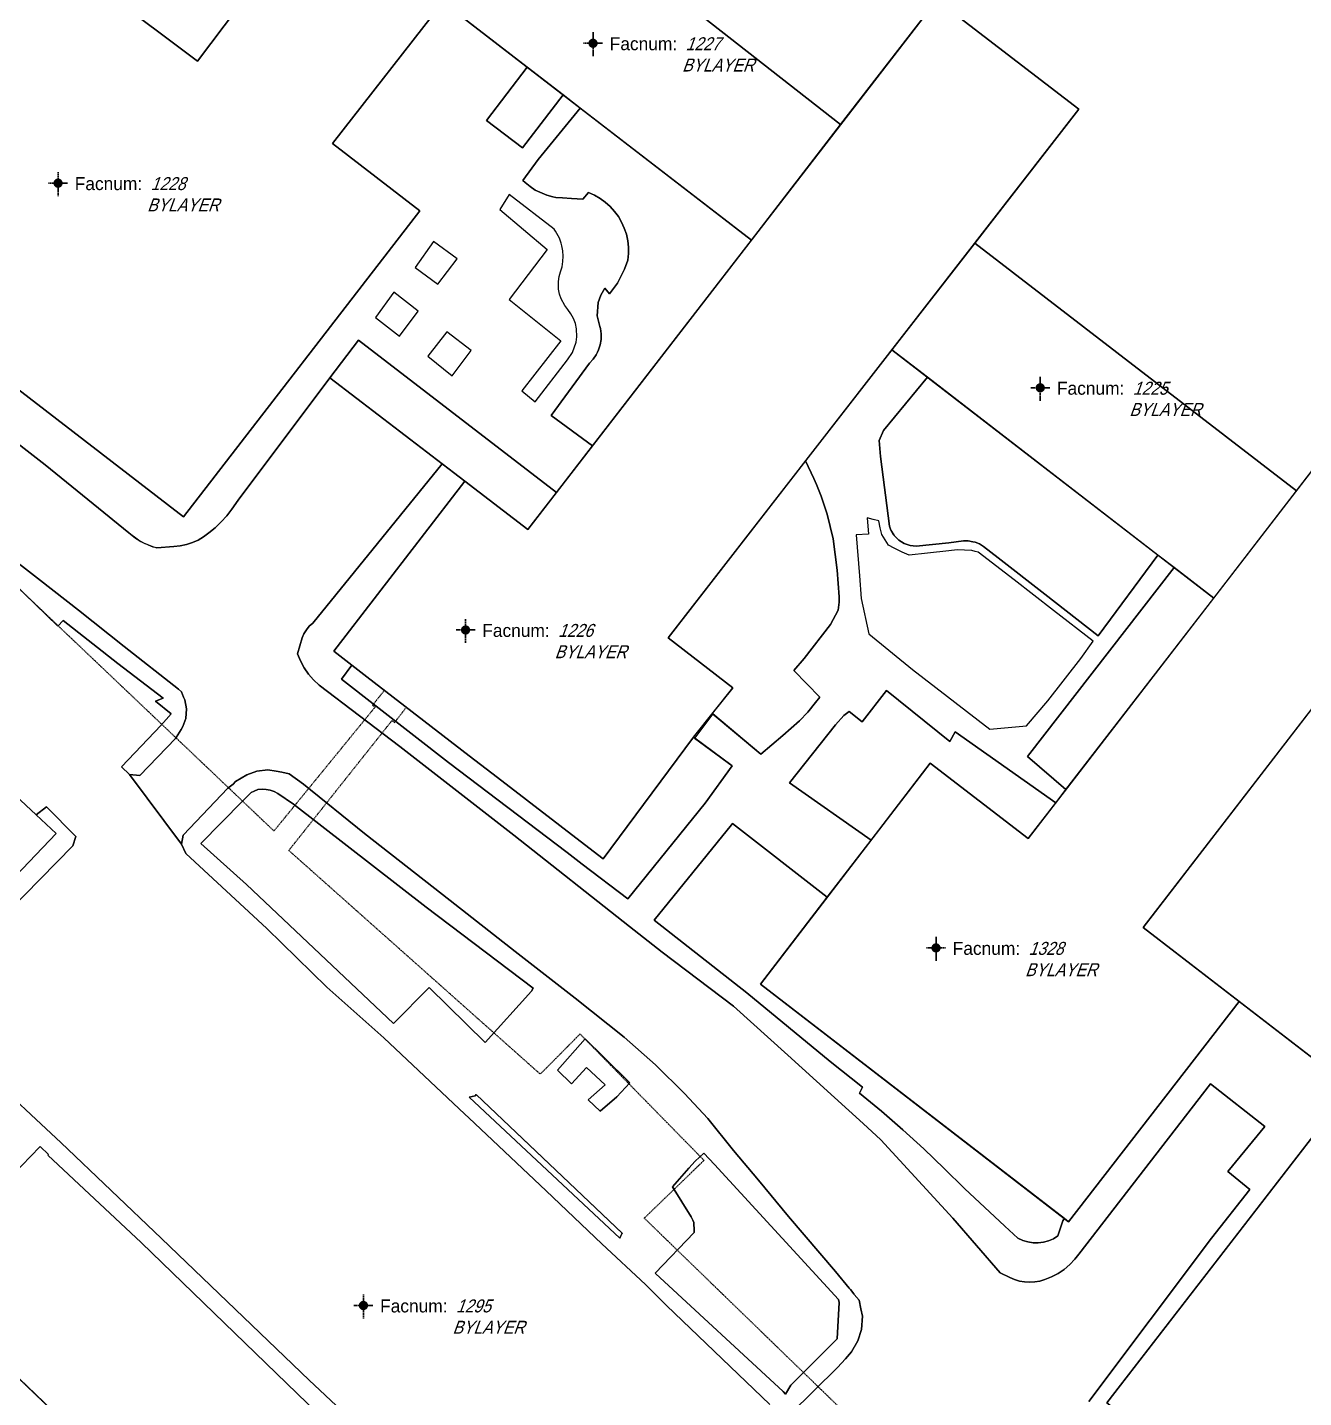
# Model space of a CAD drawing. Header units: inches. Extents: x 1273557 to 1282364, y 239587 to 246310.
# Drawn here: x 1276296.9 to 1276710.4, y 240453.4 to 240897.6 of the extents above; entities that cross this region are included whole.
import ezdxf
from ezdxf.enums import TextEntityAlignment as Align

# ---------------------------------------------------------------- set-up
doc = ezdxf.new("R2010")
doc.units = ezdxf.units.IN
doc.header["$MEASUREMENT"] = 0
doc.linetypes.add('DASHED2', pattern=[0.375, 0.25, -0.125])
doc.linetypes.add('HIDDEN', pattern=[0.375, 0.25, -0.125])
doc.layers.add('BLDG-DATA', color=159, linetype='DASHED2', lineweight=30)
for name, color, linetype in [('BLDG-UW', 231, 'Continuous'), ('BLDG-UW-UG', 159, 'HIDDEN'), ('GRASS', 3, 'Continuous'), ('PATH', 253, 'Continuous'), ('PATH-ISLAND', 252, 'Continuous'), ('PRKG-UW', 6, 'Continuous'), ('STREET-UW', 50, 'Continuous')]:
    doc.layers.add(name, color=color, linetype=linetype)
doc.styles.add('SS_LITE', font='FRABK.TTF', dxfattribs={"height": 16})

# ---------------------------------------------------------------- blocks, each defined once
blk = doc.blocks.new('*U1')
for p, q in [((-3.08, 0), (3.08, 0)), ((0, 3.55), (0, -4.2))]:
    blk.add_line(p, q)
at = {"const_width": 1.5}
blk.add_lwpolyline([(-0.75, 0, 1), (0.75, 0, 1)], format="xyb", close=True, dxfattribs=at)
at = {"layer": 'BLDG-DATA', "color": 1, "style": 'SS_LITE'}
blk.add_text('Facnum:', height=4.2, dxfattribs=at).set_placement((27.26, -2.25), align=Align.RIGHT)
at = {"layer": 'BLDG-DATA', "color": 7, "style": 'SS_LITE', "oblique": 20, "width": 0.9, "flags": 8}
for tag, p in [('FACNUM', (29.98, -2.25)), ('OBJECT', (28.84, -9.16))]:
    blk.add_attdef(tag, p, '', height=4.2, dxfattribs=at)

msp = doc.modelspace()

# ---------------------------------------------------------------- linework, layer by layer
at = {"layer": 'BLDG-UW'}
for points in [[(1276408.49, 241002.32), (1276398, 241010.41), (1276385.4, 241020.13), (1276361.29, 241038.73), (1276329.21, 241063.48), (1276310.96, 241077.56), (1276306.9, 241080.69), (1276280.1, 241101.37), (1276278.02, 241102.97), (1276263.35, 241083.94), (1276260.14, 241079.78), (1276240.93, 241094.61), (1276172.49, 241006.79), (1276228.31, 240963.29), (1276284.29, 240919.66), (1276293.02, 240930.99), (1276352.02, 240886.62), (1276391.24, 240938.77), (1276410.22, 240964.01), (1276394.49, 240976.15), (1276412.37, 240999.32)], [(1276220.43, 240836.86), (1276347.42, 240738.91), (1276423.99, 240838.19), (1276395.68, 240860.03), (1276431.5, 240905.82), (1276461.23, 240943.81), (1276494.77, 240986.53), (1276464.27, 241010.06), (1276421.84, 240955.05), (1276410.22, 240964.01), (1276391.24, 240938.77), (1276352.02, 240886.62), (1276293.02, 240930.99)], [(1276461.23, 240943.81), (1276431.5, 240905.82), (1276531.47, 240828.68), (1276560.32, 240866.09)], [(1276504.51, 240699.7), (1276637.59, 240871.1), (1276591.57, 240906.6), (1276459.04, 240734.8), (1276438.64, 240750.51), (1276396.11, 240695.39), (1276406.85, 240687.08), (1276440.05, 240661.47), (1276449.22, 240654.4), (1276478.75, 240631.62), (1276483.39, 240628.06), (1276485.96, 240631.49), (1276512.69, 240667.5), (1276525.44, 240683.55), (1276504.51, 240699.7)], [(1276603.88, 240827.68), (1276577.02, 240793.09), (1276681.3, 240712.64), (1276681.3, 240712.64), (1276708.09, 240747.36)], [(1276621.12, 240634.63), (1276589.4, 240659.1), (1276534.41, 240587.45), (1276634.27, 240510.42), (1276689.58, 240581.82), (1276658.42, 240605.86), (1276744.92, 240717.99), (1276753.52, 240711.27), (1276804.77, 240777.7), (1276758.83, 240813.14)], [(1276783.61, 240518.74), (1276833.65, 240587.09), (1276812.18, 240603.65), (1276758.66, 240538.03), (1276730.72, 240560.46), (1276646.68, 240451.75), (1276727.71, 240387.87), (1276812.76, 240497.05)], [(1276086.79, 240413.65), (1276209.09, 240541.18), (1276259.97, 240492.38), (1276391.6, 240366.16), (1276401.2, 240356.95), (1276456.34, 240304.08), (1276429.32, 240275.69), (1276424.46, 240280.35), (1276311.22, 240388.94), (1276291.25, 240368.1), (1276286.04, 240362.67), (1276249.1, 240324.15), (1276248.1, 240325.11), (1276234.26, 240338.37), (1276145.9, 240423.11), (1276112.74, 240388.53), (1276086.79, 240413.65)]]:
    msp.add_lwpolyline(points, close=True, dxfattribs=at)
msp.add_lwpolyline([(1276461.23, 240943.81), (1276560.32, 240866.09), (1276591.57, 240906.6), (1276637.59, 240871.1), (1276603.88, 240827.68), (1276708.09, 240747.36), (1276758.83, 240813.14), (1276758.83, 240813.14), (1276758.83, 240813.14), (1276890.41, 240711.65), (1276926.31, 240758.2), (1276946.55, 240784.43), (1276936.96, 240791.83), (1276922.96, 240802.62), (1276930.89, 240812.9), (1276913.42, 240826.37), (1276906.66, 240817.61), (1276853.41, 240858.68), (1276857.68, 240864.2), (1276860.91, 240868.39), (1276844.12, 240881.35), (1276843.05, 240882.17), (1276835.88, 240872.88), (1276780.49, 240915.59)], dxfattribs=at)
at = {"layer": 'BLDG-UW-UG'}
msp.add_lwpolyline([(1276754.28, 240261.87), (1276496.76, 240511.6), (1276516.12, 240530.34), (1276475.96, 240571.31), (1276463.06, 240558.29), (1276381.57, 240630.8), (1276415.01, 240672.93), (1276415.81, 240672.24), (1276419.64, 240677.19), (1276412.51, 240682.69), (1276408.73, 240677.89), (1276409.5, 240677.25), (1276376.75, 240637.12), (1276271.21, 240737.48), (1276257.86, 240723.56), (1276261.95, 240719.38), (1276226.97, 240685.6), (1276288.51, 240626.93), (1276258.67, 240593.81), (1276255.01, 240597.36), (1276225.66, 240567.11), (1276228.72, 240564.14), (1276207.67, 240542.43), (1276456.34, 240304.08)], dxfattribs=at)
at = {"layer": 'GRASS'}
for points in [[(1276470.51, 240875.71), (1276458.83, 240884.71), (1276445.65, 240867.42), (1276457.25, 240858.61)], [(1276476, 240871.47), (1276462.35, 240854.74), (1276457.41, 240848.01), (1276458.16, 240847.31), (1276459.73, 240846.02), (1276461.44, 240844.89), (1276465.15, 240843.21), (1276467.12, 240842.68), (1276468.12, 240842.47), (1276470.27, 240842.33), (1276473.21, 240842.15), (1276476.8, 240841.92), (1276478.67, 240844.08), (1276480.6, 240843.23), (1276482.42, 240842.18), (1276484.13, 240840.94), (1276485.7, 240839.54), (1276487.12, 240837.98), (1276488.36, 240836.28), (1276489.42, 240834.46), (1276490.29, 240832.54), (1276490.95, 240830.54), (1276491.4, 240828.48), (1276491.63, 240826.38), (1276491.65, 240824.28), (1276491.44, 240822.18), (1276490.34, 240819.25), (1276488.97, 240816.43), (1276488.71, 240816), (1276488.06, 240814.72), (1276485.45, 240811.26), (1276483.96, 240813.1), (1276482.66, 240810.86), (1276481.78, 240808.44), (1276481.49, 240804.15), (1276482.31, 240800.66), (1276482.56, 240799.99), (1276482.79, 240798.25), (1276482.77, 240796.49), (1276482.49, 240794.75), (1276481.96, 240793.08), (1276481.57, 240792.29), (1276481.19, 240791.5), (1276480.2, 240790.04), (1276479.01, 240788.75), (1276466.55, 240771.83), (1276480.01, 240761.98), (1276531.47, 240828.68)], [(1276461.36, 240776.26), (1276471.86, 240789.8), (1276473.54, 240792.27), (1276474.72, 240795.55), (1276474.95, 240797.28), (1276474.81, 240799.89), (1276474.43, 240801.6), (1276473.82, 240803.23), (1276472.98, 240804.77), (1276471.97, 240806.12), (1276470.99, 240807.43), (1276469.82, 240809.6), (1276469.31, 240811.16), (1276469, 240812.77), (1276468.96, 240813.59), (1276468.97, 240815.23), (1276469.2, 240816.85), (1276469.64, 240818.43), (1276470.11, 240820.04), (1276470.41, 240821.73), (1276470.5, 240823.45), (1276470.39, 240825.16), (1276470.07, 240826.84), (1276469.87, 240827.68), (1276469.27, 240829.29), (1276468.88, 240830.05), (1276467.99, 240831.53), (1276467.51, 240832.24), (1276452.98, 240843.44), (1276449.91, 240838.63), (1276465.25, 240825.63), (1276452.97, 240809.37), (1276469.7, 240796.02), (1276457.03, 240779.77)], [(1276429.85, 240814.33), (1276436.12, 240822.61), (1276428.5, 240828.21), (1276422.53, 240819.78)], [(1276417.39, 240797.55), (1276423.51, 240805.68), (1276415.6, 240811.8), (1276409.7, 240803.52)], [(1276468.36, 240746.88), (1276404.18, 240796.2), (1276394.9, 240784.05), (1276438.64, 240750.51), (1276459.04, 240734.8)], [(1276434.53, 240784.71), (1276440.65, 240792.84), (1276432.74, 240798.96), (1276426.6, 240790.99)], [(1276588.52, 240784.21), (1276574.29, 240766.9), (1276572.87, 240763.65), (1276573.29, 240758.56), (1276576.19, 240735.9), (1276576.68, 240734.61), (1276577.37, 240733.42), (1276577.79, 240732.88), (1276579.23, 240731.4), (1276580.99, 240730.33), (1276581.91, 240729.94), (1276582.93, 240729.64), (1276584.91, 240729.47), (1276595.51, 240730.52), (1276600.21, 240731.15), (1276601.72, 240731.14), (1276603.22, 240730.9), (1276603.97, 240730.73), (1276605.38, 240730.16), (1276606.69, 240729.38), (1276611.47, 240725.63), (1276626.59, 240713.84), (1276643.9, 240700.37), (1276663.23, 240726.58)], [(1276559.92, 240712.99), (1276559.23, 240721.68), (1276557.96, 240731.85), (1276556.04, 240739.83), (1276554.07, 240745.66), (1276552.54, 240749.46), (1276551.73, 240751.33), (1276549.05, 240757.07), (1276504.51, 240699.7), (1276525.44, 240683.55), (1276518.81, 240675.2), (1276534.54, 240661.97), (1276541.63, 240668.12), (1276547.03, 240672.81), (1276549.75, 240675.64), (1276552.29, 240678.8), (1276553.7, 240680.54), (1276545.27, 240689.11), (1276548.57, 240693.07), (1276557.07, 240704.07), (1276559.55, 240708.66), (1276559.96, 240711.24)], [(1276616.6, 240718.49), (1276605.02, 240727.48), (1276603.98, 240727.77), (1276602.93, 240728.07), (1276600.57, 240728.16), (1276598.21, 240728.25), (1276595.41, 240727.94), (1276588.51, 240727.18), (1276582.56, 240726.53), (1276580.32, 240727.45), (1276577.77, 240728.77), (1276575.95, 240729.8), (1276574.85, 240731.5), (1276573.76, 240733.2), (1276573.25, 240735.43), (1276572.73, 240737.66), (1276570.89, 240738.14), (1276569.04, 240738.61), (1276569.45, 240733.36), (1276565.41, 240733.12), (1276566.47, 240719.86), (1276567.05, 240712.47), (1276569.52, 240701.08), (1276583.66, 240689.48), (1276608.76, 240670.13), (1276620.67, 240671.18), (1276627.51, 240679.31), (1276638.29, 240693.03), (1276642.23, 240698.61), (1276629.33, 240708.62)], [(1276681.3, 240712.64), (1276668.5, 240722.51), (1276620.92, 240661.3), (1276633.38, 240650.52)], [(1276516.46, 240646.09), (1276525.28, 240658.25), (1276512.68, 240667.49), (1276485.96, 240631.49), (1276483.39, 240628.06), (1276478.75, 240631.62), (1276449.22, 240654.4), (1276440.05, 240661.47), (1276406.85, 240687.08), (1276402.01, 240690.83), (1276398.65, 240686.32), (1276433.31, 240659.29), (1276471.73, 240630.11), (1276476.62, 240626.4), (1276491.4, 240615.17)], [(1276575.29, 240682.69), (1276567.34, 240672.45), (1276563.11, 240675.82), (1276561.45, 240674.51), (1276558.76, 240671.53), (1276543.88, 240652.7), (1276570.27, 240634.18), (1276589.4, 240659.1), (1276621.12, 240634.63), (1276630.11, 240646.29), (1276597.48, 240669.23), (1276595.76, 240666.09)], [(1276812.18, 240603.65), (1276714.72, 240678.84), (1276658.42, 240605.86), (1276725.7, 240553.96), (1276730.72, 240560.46), (1276758.66, 240538.03)], [(1276460.26, 240585.24), (1276460.8, 240586.12), (1276426.12, 240612.37), (1276383.07, 240645.77), (1276377.98, 240649.28), (1276376.79, 240649.91), (1276375.53, 240650.36), (1276374.21, 240650.61), (1276372.88, 240650.66), (1276371.55, 240650.51), (1276370.31, 240650.05), (1276369.4, 240649.57), (1276368.89, 240649.16), (1276366.54, 240646.77), (1276353.04, 240633.04), (1276367.81, 240619.72), (1276415.54, 240574.68), (1276427.04, 240586.4), (1276445.15, 240568.52)], [(1276556.04, 240615.64), (1276525.3, 240639.51), (1276525.01, 240639.16), (1276499.94, 240608.25), (1276530.05, 240584.67), (1276557.05, 240562.41), (1276567.45, 240554.12), (1276566.55, 240552.14), (1276573.61, 240546.26), (1276580.54, 240540.22), (1276587.34, 240534.03), (1276594, 240527.69), (1276600.52, 240521.21), (1276613.64, 240509.05), (1276617.87, 240505.12), (1276619.42, 240504.39), (1276621.05, 240503.88), (1276622.74, 240503.61), (1276624.45, 240503.58), (1276626.14, 240503.79), (1276627.78, 240504.25), (1276629.35, 240504.93), (1276630.79, 240505.82), (1276632.39, 240510.74), (1276632.93, 240511.45), (1276534.41, 240587.45)], [(1276483.71, 240563.81), (1276477.62, 240569.75), (1276468.64, 240559.54), (1276473.22, 240555.14), (1276473.22, 240555.14), (1276478.02, 240560.45), (1276484.07, 240554.84), (1276478.58, 240550), (1276482.47, 240546.27), (1276487.87, 240550.93), (1276492.08, 240555.47)], [(1276442.32, 240551.71), (1276441.97, 240551.28), (1276440.06, 240550.78), (1276488.8, 240505.09), (1276489.56, 240506.74)], [(1276394.36, 240445.04), (1276333.71, 240503.7), (1276303.49, 240531.99), (1276303.73, 240532.29), (1276300.98, 240534.88), (1276300.83, 240534.72), (1276259.97, 240492.38), (1276391.6, 240366.16), (1276430.82, 240410.31), (1276431.3, 240410.85), (1276428.33, 240413.42), (1276427.96, 240413.03)], [(1276519.47, 240529.02), (1276516.11, 240532.65), (1276513.3, 240530.05), (1276511.21, 240527.82), (1276505.96, 240521.71), (1276512.01, 240512.05), (1276512.5, 240510.97), (1276512.84, 240510.22), (1276512.91, 240507.45), (1276512.92, 240506.91), (1276500.29, 240493.75), (1276500.43, 240493.62), (1276541.73, 240455.38), (1276542.5, 240454.55), (1276544.31, 240457.49), (1276553.98, 240467.18), (1276554.5, 240467.71), (1276557.04, 240470.26), (1276559.29, 240472.53), (1276559.95, 240484.24), (1276559.75, 240485.18)]]:
    msp.add_lwpolyline(points, close=True, dxfattribs=at)
at = {"layer": 'PATH'}
for points in [[(1276285.38, 240769.09), (1276302.61, 240755.76), (1276318.15, 240743.15), (1276329.73, 240733.8), (1276330.25, 240733.34), (1276330.79, 240732.91), (1276331.34, 240732.48), (1276331.9, 240732.08), (1276332.47, 240731.69), (1276333.06, 240731.33), (1276333.66, 240730.98), (1276334.27, 240730.64), (1276334.88, 240730.33), (1276335.51, 240730.04), (1276336.15, 240729.77), (1276336.79, 240729.51), (1276337.45, 240729.28), (1276338.1, 240729.07), (1276338.77, 240728.88), (1276344.34, 240729.32), (1276346.38, 240729.52), (1276348.39, 240729.95), (1276350.34, 240730.59), (1276352.21, 240731.44), (1276353.97, 240732.5), (1276355.6, 240733.74), (1276357.69, 240735.44), (1276359.64, 240737.3), (1276361.45, 240739.29), (1276363.11, 240741.42), (1276365.11, 240744.32), (1276394.9, 240784.05), (1276404.18, 240796.2), (1276468.36, 240746.88), (1276480.01, 240761.98), (1276466.55, 240771.83), (1276479.01, 240788.75), (1276480.2, 240790.04), (1276481.19, 240791.5), (1276481.57, 240792.29), (1276481.96, 240793.08), (1276482.49, 240794.75), (1276482.77, 240796.49), (1276482.79, 240798.25), (1276482.56, 240799.99), (1276482.31, 240800.66), (1276481.49, 240804.15), (1276481.78, 240808.44), (1276482.66, 240810.86), (1276483.96, 240813.1), (1276485.45, 240811.26), (1276488.06, 240814.72), (1276488.71, 240816), (1276488.97, 240816.43), (1276490.34, 240819.25), (1276491.44, 240822.18), (1276491.65, 240824.28), (1276491.63, 240826.38), (1276491.4, 240828.48), (1276490.95, 240830.54), (1276490.29, 240832.54), (1276489.42, 240834.46), (1276488.36, 240836.28), (1276487.12, 240837.98), (1276485.7, 240839.54), (1276484.13, 240840.94), (1276482.42, 240842.18), (1276480.6, 240843.23), (1276478.67, 240844.08), (1276476.8, 240841.92), (1276473.21, 240842.15), (1276470.27, 240842.33), (1276468.12, 240842.47), (1276467.12, 240842.68), (1276465.15, 240843.21), (1276461.44, 240844.89), (1276459.73, 240846.02), (1276458.16, 240847.31), (1276457.41, 240848.01), (1276462.35, 240854.74), (1276476, 240871.47), (1276470.51, 240875.71), (1276457.25, 240858.61), (1276445.65, 240867.42), (1276458.83, 240884.71), (1276431.49, 240905.8), (1276395.68, 240860.03), (1276423.99, 240838.19), (1276347.42, 240738.91), (1276220.43, 240836.86)], [(1276725.7, 240553.96), (1276689.58, 240581.82), (1276634.27, 240510.42), (1276632.93, 240511.45), (1276632.39, 240510.74), (1276630.79, 240505.82), (1276629.35, 240504.93), (1276627.78, 240504.25), (1276626.14, 240503.79), (1276624.45, 240503.58), (1276622.74, 240503.61), (1276621.05, 240503.88), (1276619.42, 240504.39), (1276617.87, 240505.12), (1276613.64, 240509.05), (1276600.52, 240521.21), (1276594, 240527.69), (1276587.34, 240534.03), (1276580.54, 240540.22), (1276573.61, 240546.26), (1276566.55, 240552.14), (1276567.45, 240554.12), (1276557.05, 240562.41), (1276530.05, 240584.67), (1276499.94, 240608.25), (1276525.01, 240639.16), (1276525.3, 240639.51), (1276556.04, 240615.64), (1276570.27, 240634.18), (1276543.88, 240652.7), (1276558.76, 240671.53), (1276561.45, 240674.51), (1276563.11, 240675.82), (1276567.34, 240672.45), (1276575.29, 240682.69), (1276595.76, 240666.09), (1276597.48, 240669.23), (1276630.11, 240646.29), (1276633.38, 240650.52), (1276620.92, 240661.3), (1276668.5, 240722.51), (1276663.23, 240726.58), (1276643.9, 240700.37), (1276626.59, 240713.84), (1276611.47, 240725.63), (1276606.69, 240729.38), (1276605.38, 240730.16), (1276603.97, 240730.73), (1276603.22, 240730.9), (1276601.72, 240731.14), (1276600.21, 240731.15), (1276595.51, 240730.52), (1276584.91, 240729.47), (1276582.93, 240729.64), (1276581.91, 240729.94), (1276580.99, 240730.33), (1276579.23, 240731.4), (1276577.52, 240733.17), (1276576.68, 240734.61), (1276576.19, 240735.9), (1276573.29, 240758.56), (1276572.87, 240763.65), (1276574.29, 240766.9), (1276588.52, 240784.21), (1276577.02, 240793.09), (1276549.05, 240757.07), (1276551.73, 240751.33), (1276552.54, 240749.46), (1276554.07, 240745.66), (1276556.04, 240739.83), (1276557.96, 240731.85), (1276559.23, 240721.68), (1276559.92, 240712.99), (1276559.96, 240711.24), (1276559.55, 240708.66), (1276557.07, 240704.07), (1276548.57, 240693.07), (1276545.27, 240689.11), (1276553.7, 240680.54), (1276552.29, 240678.8), (1276549.75, 240675.64), (1276547.03, 240672.81), (1276541.63, 240668.12), (1276534.54, 240661.97), (1276518.99, 240675.04), (1276513.06, 240667.21), (1276525.28, 240658.25), (1276516.46, 240646.09), (1276491.4, 240615.17), (1276476.62, 240626.4), (1276471.73, 240630.11), (1276433.31, 240659.29), (1276398.65, 240686.32), (1276402.01, 240690.83), (1276396.11, 240695.39), (1276438.64, 240750.51), (1276431.27, 240756.16), (1276389.32, 240704.48), (1276388.2, 240703.5), (1276387.25, 240702.36), (1276386.48, 240701.08), (1276385.92, 240699.7), (1276384.42, 240694.52), (1276385.37, 240692.22), (1276386.56, 240690.03), (1276387.98, 240687.98), (1276389.6, 240686.09), (1276391.42, 240684.38), (1276417.54, 240664.53), (1276454.49, 240635.73), (1276491.97, 240606.1), (1276502.52, 240597.83), (1276525.67, 240580.32), (1276543.25, 240564.49), (1276567.71, 240542.34), (1276573.39, 240536.97), (1276596.74, 240511.56), (1276612.07, 240493.87), (1276615.25, 240492.39), (1276616.77, 240491.71), (1276618.36, 240491.21), (1276619.99, 240490.91), (1276621.65, 240490.81), (1276623.31, 240490.91), (1276624.94, 240491.21), (1276626.53, 240491.7), (1276628.75, 240492.57), (1276630.87, 240493.68), (1276632.85, 240495.01), (1276634.68, 240496.55), (1276636.33, 240498.29), (1276637.57, 240499.91), (1276680.29, 240555.11), (1276697.87, 240541.34), (1276685.89, 240526.7), (1276693.03, 240520.84), (1276680.6, 240505.14), (1276640.85, 240452.14)], [(1276288.31, 240721.37), (1276306.74, 240703.51), (1276308.43, 240705.33), (1276326.19, 240691.38), (1276340.8, 240680.15), (1276338.35, 240679.24), (1276343.42, 240675.13), (1276340.25, 240671.45), (1276327.37, 240657.94), (1276327.35, 240657.91), (1276329.95, 240655.43), (1276333.27, 240655.1), (1276344.8, 240667.14), (1276345.08, 240667.43), (1276346.66, 240670.06), (1276347.19, 240670.95), (1276348.15, 240673.55), (1276348.41, 240676.76), (1276347.92, 240679.61), (1276347.41, 240680.54), (1276346.75, 240682.19), (1276345.85, 240683.06), (1276328.23, 240696.97), (1276313.4, 240708.65), (1276301.09, 240718.28), (1276288.95, 240727.73)], [(1276544.15, 240448.14), (1276559.39, 240463.23), (1276561.97, 240466.05), (1276563.97, 240468.28), (1276565.96, 240471.79), (1276567.12, 240475.54), (1276567.49, 240479.8), (1276566.97, 240482.26), (1276566.39, 240485), (1276564.83, 240486.89), (1276564.7, 240487.1), (1276563.58, 240488.5), (1276563.15, 240488.93), (1276558.75, 240494.26), (1276543.49, 240512.16), (1276533.83, 240523.93), (1276525.72, 240533.52), (1276517.32, 240543.95), (1276509.83, 240552.05), (1276500.44, 240561.29), (1276490.21, 240570.32), (1276474.38, 240582.89), (1276464.64, 240590.5), (1276454.96, 240598.06), (1276433.87, 240614.58), (1276406.11, 240636.32), (1276386.28, 240652.34), (1276381.68, 240655.63), (1276379.27, 240656.13), (1276377.52, 240656.56), (1276374.81, 240656.91), (1276371.21, 240656.51), (1276367.92, 240655.35), (1276364.28, 240653.12), (1276363.48, 240652.3), (1276361.85, 240650.97), (1276347.29, 240635.75), (1276346.83, 240632.87), (1276348.22, 240629.78), (1276374.4, 240605.54), (1276393.88, 240586.51), (1276412.41, 240570.06), (1276438.61, 240545.3), (1276439.91, 240544.08), (1276464.94, 240520.47), (1276483.02, 240503.28), (1276497.16, 240490.14), (1276503.98, 240483.31), (1276537.49, 240451.18)], [(1276290.65, 240610.88), (1276311.55, 240632.33), (1276312.58, 240635.3), (1276303.02, 240644.97), (1276299.71, 240642.3), (1276306.19, 240636.25), (1276271.02, 240599.53)], [(1276407.36, 240441.07), (1276388.13, 240459.11), (1276340.35, 240505.03), (1276307.63, 240536.09), (1276301.3, 240542.09), (1276289.49, 240553.14)], [(1276727.71, 240387.87), (1276708.63, 240402.91), (1276702.31, 240395.92), (1276685.32, 240412.41), (1276685.33, 240413.47), (1276689.36, 240418.1), (1276684.66, 240421.81), (1276680.09, 240417.11), (1276678.6, 240417.13), (1276656.21, 240438.59), (1276659.07, 240441.98), (1276646.68, 240451.75), (1276685.4, 240501.83), (1276720.05, 240546.66)], [(1276259.97, 240492.38), (1276300.83, 240534.72), (1276300.98, 240534.88), (1276303.73, 240532.29), (1276303.49, 240531.99), (1276333.71, 240503.7), (1276394.36, 240445.04)]]:
    msp.add_lwpolyline(points, dxfattribs=at)
at = {"layer": 'PATH-ISLAND'}
for points in [[(1276469.82, 240809.6), (1276469.31, 240811.16), (1276469, 240812.77), (1276468.96, 240813.59), (1276468.97, 240815.23), (1276469.2, 240816.85), (1276469.64, 240818.43), (1276470.11, 240820.04), (1276470.41, 240821.73), (1276470.5, 240823.45), (1276470.39, 240825.16), (1276470.07, 240826.84), (1276469.87, 240827.68), (1276469.27, 240829.29), (1276468.88, 240830.05), (1276467.99, 240831.53), (1276467.51, 240832.24), (1276452.98, 240843.44), (1276449.91, 240838.63), (1276465.25, 240825.63), (1276452.97, 240809.37), (1276469.7, 240796.02), (1276457.03, 240779.77), (1276461.36, 240776.26), (1276471.86, 240789.8), (1276473.54, 240792.27), (1276474.72, 240795.55), (1276474.95, 240797.28), (1276474.81, 240799.89), (1276474.43, 240801.6), (1276473.82, 240803.23), (1276472.98, 240804.77), (1276471.97, 240806.12), (1276470.99, 240807.43)], [(1276436.12, 240822.61), (1276428.5, 240828.21), (1276422.53, 240819.78), (1276429.85, 240814.33)], [(1276423.51, 240805.68), (1276415.6, 240811.8), (1276409.7, 240803.52), (1276417.39, 240797.55)], [(1276440.65, 240792.84), (1276432.74, 240798.96), (1276426.6, 240790.99), (1276434.53, 240784.71)], [(1276629.33, 240708.62), (1276616.6, 240718.49), (1276605.02, 240727.48), (1276603.98, 240727.77), (1276602.93, 240728.07), (1276600.57, 240728.16), (1276598.21, 240728.25), (1276595.41, 240727.94), (1276588.51, 240727.18), (1276582.56, 240726.53), (1276580.32, 240727.45), (1276577.77, 240728.77), (1276575.95, 240729.8), (1276574.85, 240731.5), (1276573.76, 240733.2), (1276573.25, 240735.43), (1276572.73, 240737.66), (1276570.89, 240738.14), (1276569.04, 240738.61), (1276569.45, 240733.36), (1276565.41, 240733.12), (1276566.47, 240719.86), (1276567.05, 240712.47), (1276569.52, 240701.08), (1276583.66, 240689.48), (1276608.76, 240670.13), (1276620.67, 240671.18), (1276627.51, 240679.31), (1276638.29, 240693.03), (1276642.23, 240698.61)], [(1276415.54, 240574.68), (1276367.81, 240619.72), (1276353.04, 240633.04), (1276366.54, 240646.77), (1276368.89, 240649.16), (1276369.4, 240649.57), (1276370.31, 240650.05), (1276371.55, 240650.51), (1276372.88, 240650.66), (1276374.21, 240650.61), (1276375.53, 240650.36), (1276376.79, 240649.91), (1276377.98, 240649.28), (1276383.07, 240645.77), (1276426.12, 240612.37), (1276460.8, 240586.12), (1276460.26, 240585.24), (1276445.15, 240568.52), (1276427.04, 240586.4), (1276415.54, 240574.68)], [(1276482.47, 240546.27), (1276478.58, 240550), (1276484.07, 240554.84), (1276478.02, 240560.45), (1276473.22, 240555.14), (1276468.64, 240559.54), (1276477.62, 240569.75), (1276483.71, 240563.81), (1276492.08, 240555.47), (1276487.87, 240550.93)], [(1276478.02, 240560.45), (1276484.07, 240554.84), (1276478.58, 240550), (1276482.47, 240546.27), (1276487.87, 240550.93), (1276492.08, 240555.47), (1276483.71, 240563.81), (1276477.62, 240569.75), (1276468.64, 240559.54), (1276473.22, 240555.14), (1276473.22, 240555.14)], [(1276489.67, 240506.64), (1276489.43, 240506.45), (1276488.8, 240505.09), (1276440.06, 240550.78), (1276441.97, 240551.28), (1276442.32, 240551.71)], [(1276500.43, 240493.62), (1276500.29, 240493.75), (1276500.29, 240493.75), (1276512.92, 240506.91), (1276512.91, 240507.45), (1276512.84, 240510.22), (1276512.5, 240510.97), (1276512.01, 240512.05), (1276505.96, 240521.71), (1276511.21, 240527.82), (1276513.3, 240530.05), (1276516.11, 240532.65), (1276519.47, 240529.02), (1276559.75, 240485.18), (1276559.95, 240484.24), (1276559.29, 240472.53), (1276557.04, 240470.26), (1276554.51, 240467.72), (1276554.5, 240467.71), (1276553.98, 240467.18), (1276544.31, 240457.49), (1276542.5, 240454.55), (1276541.73, 240455.38), (1276500.43, 240493.62)]]:
    msp.add_lwpolyline(points, close=True, dxfattribs=at)
at = {"layer": 'PRKG-UW'}
for points in [[(1276537.49, 240451.18), (1276503.98, 240483.31), (1276497.16, 240490.14), (1276483.02, 240503.28), (1276464.94, 240520.47), (1276439.91, 240544.08), (1276438.61, 240545.3), (1276412.41, 240570.06), (1276393.88, 240586.51), (1276374.4, 240605.54), (1276348.22, 240629.78), (1276346.83, 240632.87), (1276329.95, 240655.43), (1276327.35, 240657.91), (1276327.37, 240657.94), (1276340.25, 240671.45), (1276343.42, 240675.13), (1276338.35, 240679.24), (1276340.8, 240680.15), (1276326.19, 240691.38), (1276308.43, 240705.33), (1276306.74, 240703.51), (1276288.31, 240721.37)], [(1276244.12, 240694.19), (1276299.71, 240642.3), (1276303.02, 240644.97), (1276312.58, 240635.3), (1276311.55, 240632.33), (1276290.65, 240610.88)], [(1276289.49, 240553.14), (1276301.3, 240542.09), (1276307.63, 240536.09), (1276340.35, 240505.03), (1276388.13, 240459.11), (1276407.36, 240441.07)]]:
    msp.add_lwpolyline(points, dxfattribs=at)
at = {"layer": 'STREET-UW'}
for points in [[(1276640.85, 240452.14), (1276680.6, 240505.14), (1276693.03, 240520.84), (1276685.89, 240526.7), (1276697.87, 240541.34), (1276680.29, 240555.11), (1276637.57, 240499.91), (1276636.33, 240498.29), (1276634.68, 240496.55), (1276632.85, 240495.01), (1276630.87, 240493.68), (1276628.75, 240492.57), (1276626.53, 240491.7), (1276624.94, 240491.21), (1276623.31, 240490.91), (1276621.65, 240490.81), (1276619.99, 240490.91), (1276618.36, 240491.21), (1276616.77, 240491.71), (1276615.25, 240492.39), (1276612.07, 240493.87), (1276596.74, 240511.56), (1276573.39, 240536.97), (1276567.71, 240542.34), (1276543.25, 240564.49), (1276525.67, 240580.32), (1276502.52, 240597.83), (1276491.97, 240606.1), (1276454.49, 240635.73), (1276417.54, 240664.53), (1276391.42, 240684.38), (1276389.6, 240686.09), (1276387.98, 240687.98), (1276386.56, 240690.03), (1276385.37, 240692.22), (1276384.42, 240694.52), (1276385.92, 240699.7), (1276386.48, 240701.08), (1276387.25, 240702.36), (1276388.2, 240703.5), (1276389.32, 240704.48), (1276431.27, 240756.16), (1276394.9, 240784.05), (1276365.11, 240744.32), (1276363.11, 240741.42), (1276361.45, 240739.29), (1276359.64, 240737.3), (1276357.69, 240735.44), (1276355.6, 240733.74), (1276353.97, 240732.5), (1276352.21, 240731.44), (1276350.34, 240730.59), (1276348.39, 240729.95), (1276346.38, 240729.52), (1276344.34, 240729.32), (1276338.77, 240728.88), (1276337.85, 240729.14), (1276336.79, 240729.51), (1276335.69, 240729.95), (1276334.57, 240730.47), (1276332.84, 240731.44), (1276331.51, 240732.35), (1276330.33, 240733.27), (1276329.73, 240733.8), (1276318.15, 240743.15), (1276302.61, 240755.76), (1276285.38, 240769.09)], [(1276288.95, 240727.73), (1276301.09, 240718.28), (1276313.4, 240708.65), (1276328.23, 240696.97), (1276345.85, 240683.06), (1276346.75, 240682.19), (1276347.41, 240680.54), (1276347.92, 240679.61), (1276348.41, 240676.76), (1276348.15, 240673.55), (1276347.19, 240670.95), (1276346.66, 240670.06), (1276345.08, 240667.43), (1276344.8, 240667.14), (1276333.27, 240655.1), (1276329.95, 240655.43), (1276346.83, 240632.87), (1276347.29, 240635.75), (1276361.85, 240650.97), (1276363.48, 240652.3), (1276364.28, 240653.12), (1276367.92, 240655.35), (1276371.21, 240656.51), (1276374.81, 240656.91), (1276377.52, 240656.56), (1276379.27, 240656.13), (1276381.68, 240655.63), (1276386.28, 240652.34), (1276406.11, 240636.32), (1276433.87, 240614.58), (1276454.96, 240598.06), (1276464.64, 240590.5), (1276474.38, 240582.89), (1276490.21, 240570.32), (1276500.44, 240561.29), (1276509.83, 240552.05), (1276517.32, 240543.95), (1276525.72, 240533.52), (1276533.83, 240523.93), (1276543.49, 240512.16), (1276558.75, 240494.26), (1276563.15, 240488.93), (1276563.58, 240488.5), (1276564.7, 240487.1), (1276564.83, 240486.89), (1276566.39, 240485), (1276566.97, 240482.26), (1276567.49, 240479.8), (1276567.12, 240475.54), (1276565.96, 240471.79), (1276563.97, 240468.28), (1276561.97, 240466.05), (1276559.39, 240463.23), (1276544.15, 240448.14)], [(1276271.02, 240599.53), (1276306.19, 240636.25), (1276299.71, 240642.3), (1276244.12, 240694.19)]]:
    msp.add_lwpolyline(points, dxfattribs=at)

# ---------------------------------------------------------------- block references
at = {"layer": 'BLDG-DATA'}
ref = msp.add_blockref('*U1', (1276480.16, 240892.47), dxfattribs=at)
ref.add_attrib('FACNUM', '1227', (1276510.14, 240890.23), dxfattribs={"color": 7, "height": 4.2, "style": 'SS_LITE', "oblique": 20, "width": 0.9})
ref.add_attrib('OBJECT', 'BYLAYER', (1276509, 240883.32), dxfattribs={"color": 7, "height": 4.2, "style": 'SS_LITE', "oblique": 20, "width": 0.9})
ref = msp.add_blockref('*U1', (1276306.78, 240847.12), dxfattribs=at)
ref.add_attrib('FACNUM', '1228', (1276336.76, 240844.88), dxfattribs={"color": 7, "height": 4.2, "style": 'SS_LITE', "oblique": 20, "width": 0.9})
ref.add_attrib('OBJECT', 'BYLAYER', (1276335.62, 240837.97), dxfattribs={"color": 7, "height": 4.2, "style": 'SS_LITE', "oblique": 20, "width": 0.9})
ref = msp.add_blockref('*U1', (1276625.09, 240780.79), dxfattribs=at)
ref.add_attrib('FACNUM', '1225', (1276655.07, 240778.54), dxfattribs={"color": 7, "height": 4.2, "style": 'SS_LITE', "oblique": 20, "width": 0.9})
ref.add_attrib('OBJECT', 'BYLAYER', (1276653.93, 240771.64), dxfattribs={"color": 7, "height": 4.2, "style": 'SS_LITE', "oblique": 20, "width": 0.9})
ref = msp.add_blockref('*U1', (1276438.85, 240702.27), dxfattribs=at)
ref.add_attrib('FACNUM', '1226', (1276468.83, 240700.03), dxfattribs={"color": 7, "height": 4.2, "style": 'SS_LITE', "oblique": 20, "width": 0.9})
ref.add_attrib('OBJECT', 'BYLAYER', (1276467.69, 240693.12), dxfattribs={"color": 7, "height": 4.2, "style": 'SS_LITE', "oblique": 20, "width": 0.9})
ref = msp.add_blockref('*U1', (1276591.31, 240599.21), dxfattribs=at)
ref.add_attrib('FACNUM', '1328', (1276621.3, 240596.96), dxfattribs={"color": 7, "height": 4.2, "style": 'SS_LITE', "oblique": 20, "width": 0.9})
ref.add_attrib('OBJECT', 'BYLAYER', (1276620.15, 240590.05), dxfattribs={"color": 7, "height": 4.2, "style": 'SS_LITE', "oblique": 20, "width": 0.9})
ref = msp.add_blockref('*U1', (1276405.74, 240483.29), dxfattribs=at)
ref.add_attrib('FACNUM', '1295', (1276435.72, 240481.05), dxfattribs={"color": 7, "height": 4.2, "style": 'SS_LITE', "oblique": 20, "width": 0.9})
ref.add_attrib('OBJECT', 'BYLAYER', (1276434.58, 240474.14), dxfattribs={"color": 7, "height": 4.2, "style": 'SS_LITE', "oblique": 20, "width": 0.9})

doc.saveas('drawing.dxf')
